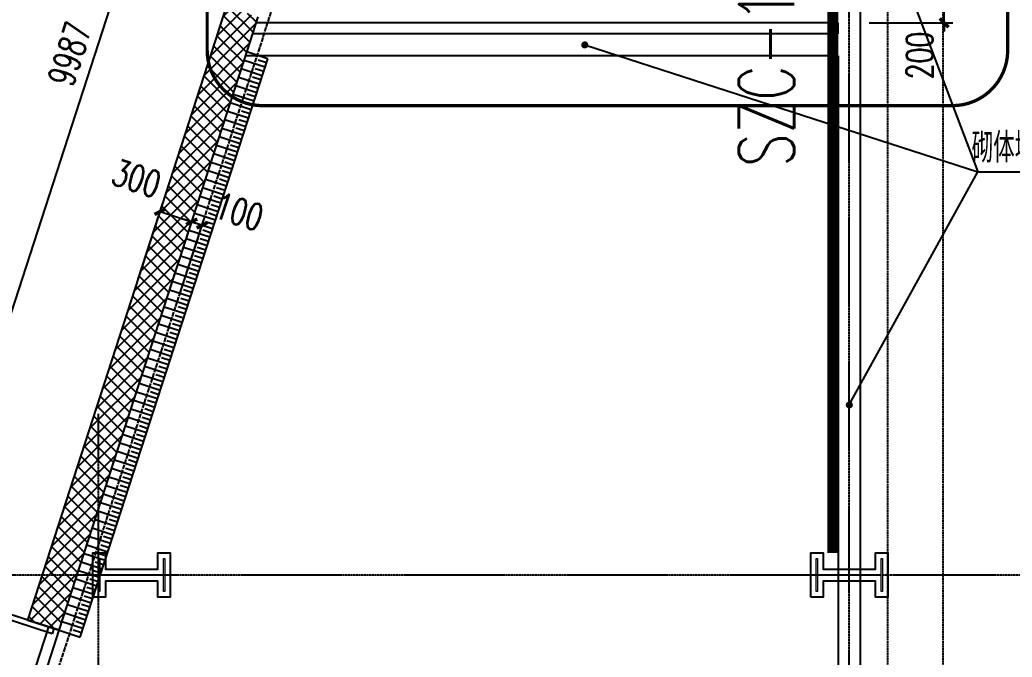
# Model space of a CAD drawing. Extents: x -954573 to 446329, y 489853 to 1226784.
# Drawn here: x -234466 to -225480, y 822077 to 827847 of the extents above; entities that cross this region are included whole.
import ezdxf
from ezdxf.enums import TextEntityAlignment as Align

# ---------------------------------------------------------------- set-up
doc = ezdxf.new("R2010")
doc.units = 0
doc.header["$LTSCALE"] = 10
doc.header["$MEASUREMENT"] = 0
for name, pattern in [('10平面$0$CENTER', [2, 1.25, -0.25, 0.25, -0.25]), ('10平面$0$DOTE', [2.4200000000000004, 2, -0.2, 0.02, -0.2]), ('10平面$1$DASH', [0.35, 0.25, -0.1])]:
    doc.linetypes.add(name, pattern=pattern)
doc.layers.get('Defpoints').update_dxf_attribs({"color": 210})
for name, color, linetype in [('10平面$0$99平面图例外参$0$A-HATCH-2', 251, 'Continuous'), ('10平面$0$A-AXIS-DOTE', 8, '10平面$0$DOTE'), ('10平面$0$A-AXIS-DP', 8, 'Continuous'), ('10平面$0$A-HATCH-2', 8, 'Continuous'), ('10平面$0$A-LIN-V', 8, 'Continuous'), ('10平面$0$A-WINDOW', 8, 'Continuous'), ('10平面$0$A-防火门窗', 1, 'Continuous'), ('10平面$0$AS-WALL', 8, 'Continuous'), ('10平面$0$DIM_ELEV', 3, 'Continuous'), ('10平面$0$DIM_SYMB', 8, 'Continuous'), ('10平面$0$PUB_HATCH', 8, 'Continuous'), ('10平面$0$PUB_TEXT', 8, 'Continuous'), ('10平面$0$建-墙-幕', 8, 'Continuous'), ('A-LIN-V', 9, 'Continuous')]:
    doc.layers.add(name, color=color, linetype=linetype)
for name, color, linetype, lineweight in [('10平面$0$S-col', 2, 'Continuous', 0), ('10平面$0$THIN', 7, 'Continuous', 0), ('10平面$0$柱间支撑', 6, '10平面$0$CENTER', 0)]:
    doc.layers.add(name, color=color, linetype=linetype, lineweight=lineweight)
doc.styles.add('10平面$0$_TCH_DIM', font='SIMPLEX', dxfattribs={"bigfont": 'GBCBIG'})
doc.styles.add('10平面$0$_TCH_DIM_T3', font='SIMPLEX', dxfattribs={"width": 0.7058823529411765, "bigfont": 'GBCBIG'})
doc.styles.add('10平面$0$TSSD_Rein', font='tj-romans1.shx', dxfattribs={"width": 0.7, "bigfont": 'tj-hztxt.shx'})
doc.dimstyles.new('10平面$0$_TCH_ARCH&&80', dxfattribs={"dimtxt": 238, "dimasz": 80, "dimexe": 80, "dimexo": 80, "dimgap": 101, "dimtad": 1, "dimdec": 0, "dimzin": 0, "dimdsep": 46, "dimtxsty": '10平面$0$_TCH_DIM_T3', "dimblk": '10平面$0$_ArchTick', "dimcen": 0.09, "dimclrt": 7, "dimazin": 2, "dimtfac": 1, "dimtdec": 0, "dimtix": 1, "dimtmove": 2, "dimatfit": 3, "dimfxl": 0, "dimtolj": 1, "dimtzin": 0, "dimarcsym": 0})
pattern_1 = [(45, (60, 0), (-60.000060993344, 60.000060993344), []), (135, (60, 0), (-60.000060993344, -60.00006099334399), [])]

# ---------------------------------------------------------------- blocks, each defined once
blk = doc.blocks.new('10平面$0$dote')
at = {"layer": '10平面$0$A-AXIS-DOTE'}
for p, q in [((-6217.799674731155, -68993.86730922048), (-6217.799674731155, 36662.32227753196)), ((-13017.79967498779, 15670.0000038147), (-13017.79967498779, 19460.0000038147)), ((76282.20032526908, 18000.00000000012), (-41310, 17999.99999999988))]:
    blk.add_line(p, q, dxfattribs=at)
at = {"layer": '10平面$0$A-AXIS-DOTE', "ltscale": 2}
blk.add_lwpolyline([(-35305.3199793071, -50417.38143724785), (-8818.791725375806, 31214.71428946406)], dxfattribs=at)
blk = doc.blocks.new('10平面$0$_FZH')
at = {"layer": '10平面$0$A-HATCH-2'}
blk.add_lwpolyline([(-0.4374999996794031, -0.2500000000006821), (-0.4374999996794031, 0.2499999999993179), (-0.2974999996793031, 0.2499999999993179), (-0.2974999996793031, 0.06749999999919964), (0.2975000003207242, 0.06749999999919964), (0.2975000003207242, 0.2499999999993179), (0.4375000003205969, 0.2499999999993179), (0.4375000003205969, -0.2500000000006821), (0.2975000003207242, -0.2500000000006821), (0.2975000003207242, -0.06750000000079126), (-0.2974999996793031, -0.06750000000079126), (-0.2974999996793031, -0.2500000000006821)], close=True, dxfattribs=at)
at = {"layer": '10平面$0$S-col'}
blk.add_lwpolyline([(-0.3749999996794031, -0.1875000000006821), (-0.3749999996794031, 0.1874999999993179), (-0.3599999996793031, 0.1874999999993179), (-0.3599999996793031, 0.004999999999199645), (0.3600000003207242, 0.004999999999199645), (0.3600000003207242, 0.1874999999993179), (0.3750000003205969, 0.1874999999993179), (0.3750000003205969, -0.1875000000006821), (0.3600000003207242, -0.1875000000006821), (0.3600000003207242, -0.00500000000079126), (-0.3599999996793031, -0.00500000000079126), (-0.3599999996793031, -0.1875000000006821)], close=True, dxfattribs=at)
blk = doc.blocks.new('10平面$0$w4234324')
at = {"xscale": 800.0000000000005, "yscale": 800.0000000000005, "zscale": 800.0000000000005}
for p in [(-233454.1845324221, 822820), (-226954.1845321655, 822820)]:
    blk.add_blockref('10平面$0$_FZH', p, dxfattribs=at)
blk = doc.blocks.new('10平面$0$3243243')
at = {"layer": '10平面$0$A-HATCH-2', "linetype": '10平面$1$DASH'}
for p, q in [((-226604.1845242854, 741520.0000000218), (-226604.1845242277, 832219.9999999617)), ((-226104.1845242854, 741520.0000000218), (-226104.1845242277, 832219.9999999614))]:
    blk.add_line(p, q, dxfattribs=at)
blk = doc.blocks.new('10平面$0$3132')
at = {"layer": '10平面$0$DIM_ELEV', "linetype": '10平面$1$DASH', "const_width": 30}
blk.add_lwpolyline([(-232270, 833040), (-226020, 833040, -0.414213562373095), (-225520, 832540), (-225520, 827570, -0.414213562373095), (-226020, 827070), (-232270, 827070, -0.414213562373095), (-232770, 827570), (-232770, 832540, -0.414213562373095)], format="xyb", close=True, dxfattribs=at)
blk = doc.blocks.new('10平面$0$23124232432')
at = {"layer": '10平面$0$柱间支撑', "const_width": 100}
blk.add_lwpolyline([(-227104.1845308288, 831620.000003545), (-227104.1845308288, 823020.000003545)], dxfattribs=at)
at = {"layer": '10平面$0$THIN', "style": '10平面$0$TSSD_Rein', "width": 0.7}
blk.add_text('SZC-1', height=500, rotation=90, dxfattribs=at).set_placement((-227304.1845308288, 827320.000003545), align=Align.BOTTOM_CENTER)
blk = doc.blocks.new('10平面$0$99平面图例外参$0$$LinePat$填挖边坡')
at = {"color": 0}
for p, q in [((0, 0), (0, -1500)), ((300, 0), (300, -600))]:
    blk.add_line(p, q, dxfattribs=at)
at = {"layer": 'Defpoints', "color": 0}
blk.add_point((600, 0), dxfattribs=at)
blk = doc.blocks.new('10平面$0$34242343243')
at = {"layer": '10平面$0$A-LIN-V'}
for p, q in [((-233919.9779933695, 822258.2753267273), (-232220.758231748, 827495.3101284028)), ((-234110.214859356, 822319.9999961853), (-233919.9779933695, 822258.2753267273))]:
    blk.add_line(p, q, dxfattribs=at)
at = {"layer": '10平面$0$99平面图例外参$0$A-HATCH-2', "color": 203, "xscale": 0.1349461845409899, "yscale": 0.1333333333333333, "zscale": 0.1333333333333333, "rotation": 252.0237134181385}
for p in [(-232220.7582317507, 827495.3101284028), (-232245.7467576569, 827418.2949107311), (-232295.7238094693, 827264.2644753878), (-232270.7352835631, 827341.2796930594), (-232320.7123353755, 827187.249257716), (-232345.7008612816, 827110.2340400444), (-232370.6893871878, 827033.2188223726), (-232395.677913094, 826956.203604701), (-232420.6664390002, 826879.1883870293), (-232470.6434908126, 826725.157951686), (-232445.6549649064, 826802.1731693576), (-232495.6320167188, 826648.1427340142), (-232520.620542625, 826571.1275163426), (-232545.6090685312, 826494.1122986708), (-232570.5975944373, 826417.0970809992), (-232595.5861203435, 826340.0818633275), (-232645.5631721559, 826186.0514279841), (-232620.5746462497, 826263.0666456558), (-232670.5516980621, 826109.0362103124), (-232695.5402239683, 826032.0209926408), (-232720.5287498745, 825955.005774969), (-232745.5172757807, 825877.9905572974), (-232770.5058016869, 825800.9753396257), (-232820.4828534992, 825646.9449042823), (-232795.4943275931, 825723.960121954), (-232845.4713794054, 825569.9296866106), (-232870.4599053116, 825492.914468939), (-232895.4484312178, 825415.8992512672), (-232920.436957124, 825338.8840335956), (-232945.4254830302, 825261.8688159239), (-232995.4025348426, 825107.8383805805), (-232970.4140089364, 825184.8535982522), (-233020.3910607488, 825030.8231629088), (-233045.3795866549, 824953.8079452371), (-233070.3681125611, 824876.7927275654), (-233095.3566384673, 824799.7775098938), (-233120.3451643735, 824722.7622922221), (-233170.3222161859, 824568.7318568787), (-233145.3336902797, 824645.7470745504), (-233195.3107420921, 824491.716639207), (-233220.2992679983, 824414.7014215353), (-233245.2877939045, 824337.6862038637), (-233270.2763198107, 824260.670986192), (-233295.2648457169, 824183.6557685203), (-233345.2418975292, 824029.6253331769), (-233320.2533716231, 824106.6405508486), (-233370.2304234354, 823952.6101155052), (-233395.2189493416, 823875.5948978335), (-233420.2074752478, 823798.5796801619), (-233445.196001154, 823721.5644624901), (-233470.1845270602, 823644.5492448185), (-233520.1615788726, 823490.5188094751), (-233495.1730529664, 823567.5340271468), (-233545.1501047788, 823413.5035918034), (-233570.138630685, 823336.4883741317), (-233595.1271565911, 823259.4731564601), (-233620.1156824973, 823182.4579387883), (-233645.1042084035, 823105.4427211167), (-233695.0812602159, 822951.4122857733), (-233670.0927343097, 823028.427503445), (-233720.0697861221, 822874.3970681016), (-233745.0583120283, 822797.3818504299), (-233770.0468379345, 822720.3666327583), (-233795.0353638407, 822643.3514150865), (-233820.0238897468, 822566.3361974149), (-233870.0009415592, 822412.3057620715), (-233845.012415653, 822489.3209797431), (-233894.9894674654, 822335.2905443998)]:
    blk.add_blockref('10平面$0$99平面图例外参$0$$LinePat$填挖边坡', p, dxfattribs=at)
blk = doc.blocks.new('10平面$0$_ArchTick')
at = {"color": 0, "linetype": 'ByBlock', "const_width": 0.4}
blk.add_lwpolyline([(-0.5, -0.5), (0.5, 0.5)], dxfattribs=at)
blk = doc.blocks.new('*D3681')
at = {"layer": '10平面$0$A-AXIS-DP', "color": 0, "lineweight": -2}
for p, q in [((-233394.1571205265, 825498.9652595639), (-233170.8713584235, 826187.1371683797)), ((-233195.5612262066, 826111.0424219852), (-232910.205927227, 826018.4554177984)), ((-233108.801821547, 825406.3782553769), (-232885.5160594439, 826094.5501641929))]:
    blk.add_line(p, q, dxfattribs=at)
at = {"layer": 'Defpoints', "color": 0}
for p in [(-232910.205927227, 826018.4554177984), (-233418.8469883096, 825422.8705131693), (-233133.4916893301, 825330.2835089824)]:
    blk.add_point(p, dxfattribs=at)
at = {"layer": '10平面$0$A-AXIS-DP', "color": 0, "lineweight": -2, "xscale": 80, "yscale": 80, "zscale": 80}
for p, rotation in [((-233195.5612262066, 826111.0424219852), 162.0237134181418), ((-232910.205927227, 826018.4554177984), 342.0237134181418)]:
    blk.add_blockref('10平面$0$_ArchTick', p, dxfattribs=dict(at, rotation=rotation))
at = {"layer": '10平面$0$A-AXIS-DP', "color": 7, "insert": (-233409.2146514628, 826411.6554853678), "char_height": 238, "attachment_point": 5, "rotation": 342.02371341814177, "style": '10平面$0$_TCH_DIM_T3'}
blk.add_mtext('\\A1;300', dxfattribs=at)
blk = doc.blocks.new('*D3682')
at = {"layer": '10平面$0$A-AXIS-DP', "color": 0, "lineweight": -2}
for p, q in [((-233108.8018215471, 825406.378255377), (-232885.5160594439, 826094.5501641929)), ((-233013.6833885536, 825375.5159206479), (-232790.3976264504, 826063.687829464)), ((-232910.2059272271, 826018.4554177984), (-232986.3006736216, 826043.1452855816)), ((-232910.2059272271, 826018.4554177984), (-232815.0874942336, 825987.5930830694)), ((-232815.0874942336, 825987.5930830694), (-232738.992747839, 825962.9032152862))]:
    blk.add_line(p, q, dxfattribs=at)
at = {"layer": 'Defpoints', "color": 0}
for p in [(-232815.0874942336, 825987.5930830694), (-233133.4916893303, 825330.2835089825), (-233038.3732563368, 825299.4211742533)]:
    blk.add_point(p, dxfattribs=at)
at = {"layer": '10平面$0$A-AXIS-DP', "color": 0, "lineweight": -2, "xscale": 80, "yscale": 80, "zscale": 80}
for p, rotation in [((-232910.2059272271, 826018.4554177984), 342.0237134181315), ((-232815.0874942336, 825987.5930830694), 162.0237134181315)]:
    blk.add_blockref('10平面$0$_ArchTick', p, dxfattribs=dict(at, rotation=rotation))
at = {"layer": '10平面$0$A-AXIS-DP', "color": 7, "insert": (-232480.858745449, 826110.4390984132), "char_height": 238, "attachment_point": 5, "rotation": 342.0237134181315, "style": '10平面$0$_TCH_DIM_T3'}
blk.add_mtext('\\A1;100', dxfattribs=at)
blk = doc.blocks.new('*D4041')
at = {"layer": '10平面$0$A-AXIS-DP', "color": 0, "lineweight": -2}
for p, q in [((-226096.3591134772, 828019.9999961861), (-226096.3591134772, 828099.9999961861)), ((-226774.1845319144, 828019.9999961861), (-226016.3591134772, 828019.9999961861)), ((-226096.3591134772, 827819.9999961861), (-226096.3591134772, 828019.9999961861)), ((-226774.1845319145, 827819.9999961861), (-226016.3591134772, 827819.9999961861)), ((-226096.3591134772, 827819.9999961861), (-226096.3591134772, 827739.9999961861))]:
    blk.add_line(p, q, dxfattribs=at)
at = {"layer": 'Defpoints', "color": 0}
for p in [(-226854.1845319144, 828019.9999961861), (-226096.3591134772, 828019.9999961861), (-226854.1845319145, 827819.9999961861)]:
    blk.add_point(p, dxfattribs=at)
at = {"layer": '10平面$0$A-AXIS-DP', "color": 0, "lineweight": -2, "xscale": 80, "yscale": 80, "zscale": 80}
for p, rotation in [((-226096.3591134772, 828019.9999961861), 270), ((-226096.3591134772, 827819.9999961861), 90)]:
    blk.add_blockref('10平面$0$_ArchTick', p, dxfattribs=dict(at, rotation=rotation))
at = {"layer": '10平面$0$A-AXIS-DP', "color": 7, "insert": (-226316.3591134773, 827523.9999961853), "char_height": 238, "attachment_point": 5, "rotation": 90, "style": '10平面$0$_TCH_DIM_T3'}
blk.add_mtext('\\A1;200', dxfattribs=at)
blk = doc.blocks.new('*D4338')
at = {"layer": '10平面$0$A-AXIS-DP', "color": 0, "lineweight": -2}
for p, q in [((-234281.4280387434, 822375.5521986976), (-235423.1408461074, 822745.9948323322)), ((-235964.2927942841, 820818.9363047092), (-235347.0460997128, 822721.304964549)), ((-234898.6747333147, 820473.1835388576), (-236040.3875406786, 820843.6261724923))]:
    blk.add_line(p, q, dxfattribs=at)
at = {"layer": 'Defpoints', "color": 0}
for p in [(-235347.0460997128, 822721.304964549), (-234205.3332923489, 822350.8623309144), (-234822.5799869201, 820448.4936710745)]:
    blk.add_point(p, dxfattribs=at)
at = {"layer": '10平面$0$A-AXIS-DP', "color": 0, "lineweight": -2, "xscale": 80, "yscale": 80, "zscale": 80}
for p, rotation in [((-235347.0460997128, 822721.304964549), 72.02371341813708), ((-235964.2927942841, 820818.9363047092), 252.0237134181371)]:
    blk.add_blockref('10平面$0$_ArchTick', p, dxfattribs=dict(at, rotation=rotation))
at = {"layer": '10平面$0$A-AXIS-DP', "color": 7, "insert": (-235864.9299995834, 821838.0177710328), "char_height": 238, "attachment_point": 5, "rotation": 72.02371341813708, "style": '10平面$0$_TCH_DIM_T3'}
blk.add_mtext('\\A1;2000', dxfattribs=at)
blk = doc.blocks.new('*D4339')
at = {"layer": '10平面$0$A-AXIS-DP', "color": 0, "lineweight": -2}
for p, q in [((-235347.0460997129, 822721.3049645489), (-232264.862581561, 832220.6662092118)), ((-231199.2445205916, 831874.9134433604), (-232340.9573279556, 832245.356076995)), ((-234281.4280387435, 822375.5521986975), (-235423.1408461074, 822745.9948323321))]:
    blk.add_line(p, q, dxfattribs=at)
at = {"layer": 'Defpoints', "color": 0}
for p in [(-232264.862581561, 832220.6662092118), (-231123.1497741971, 831850.2235755771), (-234205.3332923489, 822350.8623309142)]:
    blk.add_point(p, dxfattribs=at)
at = {"layer": '10平面$0$A-AXIS-DP', "color": 0, "lineweight": -2, "xscale": 80, "yscale": 80, "zscale": 80}
for p, rotation in [((-232264.862581561, 832220.6662092118), 72.02371341813641), ((-235347.0460997129, 822721.3049645489), 252.0237134181364)]:
    blk.add_blockref('10平面$0$_ArchTick', p, dxfattribs=dict(at, rotation=rotation))
at = {"layer": '10平面$0$A-AXIS-DP', "color": 7, "insert": (-234015.2148932219, 827538.8827232841), "char_height": 238, "attachment_point": 5, "rotation": 72.02371341813641, "style": '10平面$0$_TCH_DIM_T3'}
blk.add_mtext('\\A1;9987', dxfattribs=at)
blk = doc.blocks.new('10平面$0$10平面$0$$DorLib2D$00000002')
for p, q in [((-0.5, -1e-16), (-0.5000000000000007, 0.4875)), ((-0.4750000000000007, 0.4875), (-0.5000000000000007, 0.4875)), ((-0.475, 0), (-0.4750000000000007, 0.4875)), ((0.475, 0), (0.4750000000000007, 0.4875)), ((0.4750000000000007, 0.4875), (0.5000000000000007, 0.4875)), ((0.5, -1e-16), (0.5000000000000007, 0.4875)), ((-0.5, -1e-16), (-0.475, 0)), ((0.5, -1e-16), (0.475, 0))]:
    blk.add_line(p, q)
at = {"lineweight": 13}
for centre, start, end in [((-0.4875, 0), 0, 88.53071641864632), ((0.4875, 0), 91.46928358135372, 180)]:
    blk.add_arc(centre, 0.4875, start, end, dxfattribs=at)
blk = doc.blocks.new('10平面')
at = {"layer": '10平面$0$PUB_HATCH'}
h = blk.add_hatch(dxfattribs=at)
h.set_pattern_fill('多孔材料', color=256, scale=30, style=0)
h.set_pattern_definition(pattern_1)
h.paths.add_polyline_path([(-232690.9410617051, 827666.2934982788), (-232405.5857627256, 827573.706494092), (-232308.2471068275, 827873.706494092), (-232593.6024058071, 827966.2934982788)])
h = blk.add_hatch(dxfattribs=at)
h.set_pattern_fill('多孔材料', color=256, scale=30, style=0)
h.set_pattern_definition(pattern_1)
h.paths.add_polyline_path([(-234110.214859356, 822319.9999961853), (-232405.5857627256, 827573.706494092), (-232690.9410617051, 827666.2934982788), (-234395.5701583355, 822412.5870003721)])
blk.add_lwpolyline([(-234395.5701583353, 822412.587000372), (-234158.1936245167, 822335.5672912266)])
at = {"layer": '10平面$0$A-防火门窗'}
for p, q in [((-234822.5799869282, 820448.4936710505), (-234205.3332923492, 822350.8623309142)), ((-234727.461553935, 820417.6313363216), (-234110.214859356, 822319.9999961853))]:
    blk.add_line(p, q, dxfattribs=at)
at = {"layer": '10平面$0$AS-WALL'}
for p, q in [((-232690.9410617051, 827666.2934982788), (-232593.6024058071, 827966.2934982788)), ((-232405.5857627256, 827573.706494092), (-232308.2471068275, 827873.706494092)), ((-226854.1845335742, 827619.9999961875), (-226854.1845335792, 827919.9999961874)), ((-227054.1845336189, 827819.9999961873), (-232325.6728345351, 827819.9999961869)), ((-227054.1845336172, 827719.9999961864), (-227054.1845336189, 827819.9999961873)), ((-227054.1845336172, 827719.9999961864), (-232358.1190531682, 827719.999996186)), ((-234395.5701583355, 822412.5870003721), (-232690.9410617051, 827666.2934982788)), ((-226854.1845332359, 806919.9999983244), (-226854.1845335742, 827619.9999961875)), ((-234110.214859356, 822319.9999961853), (-232405.5857627256, 827573.706494092)), ((-227054.184533573, 827519.999996186), (-232423.0114904336, 827519.9999961859)), ((-227054.184533573, 827519.999996186), (-227054.1845332355, 806919.9999983212)), ((-234395.5701583355, 822412.5870003721), (-234110.214859356, 822319.9999961853))]:
    blk.add_line(p, q, dxfattribs=at)
at = {"layer": '10平面$0$DIM_SYMB'}
for p, q in [((-226854.1845319119, 829269.9999999999), (-225790, 826470)), ((-229350, 827620), (-225790, 826470)), ((-226954.1845319089, 824359.9999999999), (-225790, 826470)), ((-225790, 826470), (-223320, 826470))]:
    blk.add_line(p, q, dxfattribs=at)
at = {"layer": '10平面$0$DIM_SYMB', "const_width": 32}
for points in [[(-229365.2253211568, 827624.9182919468, 1), (-229334.7746788432, 827615.0817080532, 1)], [(-226961.9140065927, 824345.9908879255, 1), (-226946.4550572251, 824374.0091120743, 1)]]:
    blk.add_lwpolyline(points, format="xyb", close=True, dxfattribs=at)
at = {"layer": '10平面$0$建-墙-幕'}
blk.add_line((-234110.214859356, 822319.9999961853), (-234205.3332923492, 822350.8623309142), dxfattribs=at)
at = {"layer": '10平面$0$A-AXIS-DP'}
for name in ['10平面$0$3132', '10平面$0$3243243']:
    blk.add_blockref(name, (0, 0), dxfattribs=at)
at = {"layer": '10平面$0$A-WINDOW'}
blk.add_blockref('10平面$0$w4234324', (0, 0), dxfattribs=at)
at = {"layer": '10平面$0$A-防火门窗', "xscale": -2000, "yscale": 2000, "zscale": 100, "rotation": 72.02371341813668}
blk.add_blockref('10平面$0$10平面$0$$DorLib2D$00000002', (-234466.3974231421, 821384.2468336179), dxfattribs=at)
at = {"layer": '10平面$0$AS-WALL'}
blk.add_blockref('10平面$0$dote', (-220736.3848571777, 804819.9999961853), dxfattribs=at)
at = {"layer": '10平面$0$DIM_SYMB'}
blk.add_blockref('10平面$0$34242343243', (0, 0), dxfattribs=at)
at = {"layer": '10平面$0$柱间支撑'}
blk.add_blockref('10平面$0$23124232432', (0, 0), dxfattribs=at)
at = {"layer": '10平面$0$PUB_TEXT', "style": '10平面$0$_TCH_DIM'}
blk.add_text('砌体墙，砌筑至', height=270.0709219858156, dxfattribs=at).set_placement((-225845.7021276596, 826554))
at = {"layer": '10平面$0$A-AXIS-DP'}
for p1, p2, distance, picture, middle in [((-234205.3332923489, 822350.8623309142), (-231123.1497741971, 831850.2235755771), 1200.3065772180537, '*D4339', (-234015.2148932219, 827538.8827232841)), ((-234822.5799869202, 820448.4936710744), (-234205.3332923489, 822350.8623309142), 1200.3065772181176, '*D4338', (-235864.9299995834, 821838.0177710328))]:
    dim = blk.add_aligned_dim(p1=p1, p2=p2, distance=distance, dimstyle='10平面$0$_TCH_ARCH&&80', dxfattribs=at)
    dim.commit()
    dim.dimension.update_dxf_attribs({"geometry": picture, "text_midpoint": middle})
for base, p1, p2, angle, picture, middle in [((-226096.3591134772, 828019.9999961861), (-226854.1845319144, 827819.9999961857), (-226854.1845319143, 828019.9999961857), 89.99999999997499, '*D4041', (-226316.3591134773, 827523.9999961853)), ((-232910.205927227, 826018.4554177984), (-233418.8469883097, 825422.8705131693), (-233133.4916893301, 825330.2835089825), 342.0237134181452, '*D3681', (-233409.2146514628, 826411.6554853678)), ((-232815.0874942336, 825987.5930830694), (-233133.4916893303, 825330.2835089825), (-233038.3732563368, 825299.4211742535), 342.0237134181315, '*D3682', (-232480.858745449, 826110.4390984132))]:
    dim = blk.add_linear_dim(base=base, p1=p1, p2=p2, angle=angle, dimstyle='10平面$0$_TCH_ARCH&&80', dxfattribs=at)
    dim.commit()
    dim.dimension.update_dxf_attribs({"geometry": picture, "text_midpoint": middle, "dimtype": 129})

msp = doc.modelspace()

# ---------------------------------------------------------------- block references
at = {"layer": 'A-LIN-V'}
msp.add_blockref('10平面', (0, 0), dxfattribs=at)

doc.saveas('drawing.dxf')
